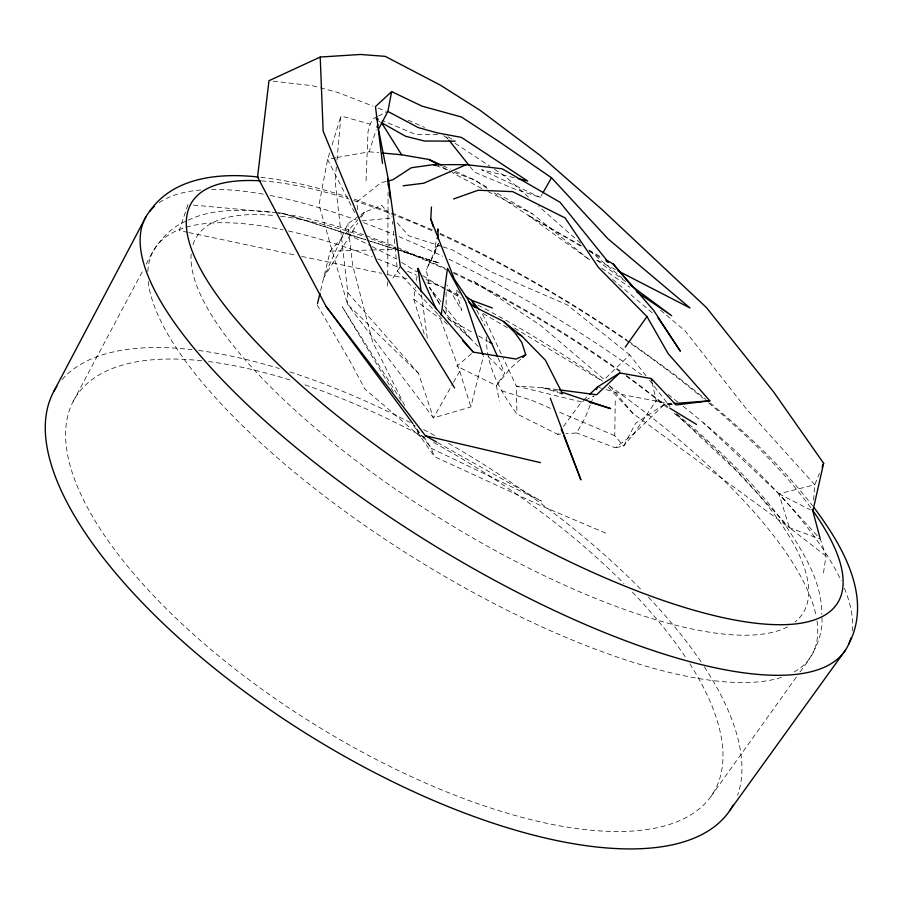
<?xml version="1.0" encoding="UTF-8"?>
<svg xmlns="http://www.w3.org/2000/svg" width="903" height="903" viewBox="0 0 903 903"><rect width="100%" height="100%" fill="white"/><g stroke="black" fill="none" stroke-linecap="round" stroke-linejoin="round"><path stroke-width="0.68" stroke-dasharray="4.51 3.39" d="M478.297 346.515L446.127 314.233L446.138 290.574M387.669 286.07L387.68 281.883M387.714 274.896L388.076 192.508M652.158 382.477L656.176 400.672L633.669 433.982L623.634 446.082L614.774 435.675L615.248 400.243M336.345 167.134L335.103 180.972L347.779 292.64L347.508 304.255L433.429 417.92L470.858 406.937L483.444 356.154M366.054 180.713L368.018 131.714L370.14 124.151L373.797 118.304L377.307 116.589M439.863 304.492L429.76 287.752L426.272 269.715L434.535 253.698L436.42 238.144M813.637 500.002L814.732 484.753L819.45 473.386M336.966 160.215L340.939 115.945L370.14 124.151M424.207 333.817L413.811 299.254L415.482 287.188M416.418 280.483L417.163 275.122M823.48 572.931L826.008 556.079L820.353 539.136L778.917 493.817L703.471 422.897M320.644 290.563L330.193 251.147L357.938 219.632M329.618 152.9L327.597 159.492L319.019 204.857L347.508 304.255L418.495 373.334L433.429 417.92L452.821 383.549M332.044 144.977L340.939 115.945M337.033 157.494L369.135 151.783L376.167 129.784M187.914 204.586L179.268 230.558L187.531 232.308M434.535 253.698L438.418 243.336L426.272 269.715M590.212 405.097L585.042 417.999L576.69 432.955L565.944 433.7M590.731 403.81L593.835 396.067M358.875 216.099L347.802 223.73L323.816 277.492L357.769 222.951M73.222 401.372L143.645 269.105M146.275 264.161C154.785 245.876 167.721 228.278 187.09 220.716M453.509 382.319L459.74 371.268L439.558 316.592M399.623 267.581L391.462 280.37M470.045 166.637L474.436 172.134L513.92 188.75L540.344 197.43L542.308 193.953M361.46 217.013L364.406 212.273L381.664 205.297L391.97 216.889M497.971 357.69L504.721 373.153L496.368 385.637L499.348 401.135M711.022 796.367L796.706 676.55M799.968 671.979C812.508 656.041 823.829 636.671 821.809 615.654M486.322 336.842C486.04 365.546 500.16 391.62 516.934 413.98L557.704 434.332L560.165 430.979M563.449 426.509L581.498 401.937L584.015 400.74M358.863 218.582L364.406 212.273L359.981 215.332M646.006 375.783L629.696 354.834L604.321 379.576L540.795 325.565L472.224 280.111M671.448 403.731L664.597 404.251L633.669 433.982L615.214 447.764L576.69 432.955M583.485 400.074L588.474 395.412M520.647 359.304L510.455 368.334L496.368 385.637L456.85 366.2L472.28 353.017M672.227 404.725L664.597 404.251L635.61 423.259L623.634 446.082L615.214 447.764M378.481 116.013L386.687 112.006M188.219 220.163C214.496 207.622 244.837 209.778 273.067 212.273M585.268 400.142L594.084 395.954M434.964 247.366L440.224 245.334M826.008 556.079L789.459 527.724L778.917 493.817L814.732 484.753L746.239 408.754L685.095 330.825L660.33 310.068M386.157 181.435L380.795 182.745L356.73 202.08L357.904 211.641M335.69 157.788L327.597 159.492L354.676 212.555M361.855 220.919L392.342 217.916M557.704 434.332L560.56 434.061M330.193 251.147L370.557 250.018M371.946 249.973L395.525 249.318L438.993 262.976L397.501 249.804M437.707 134.637L415.707 134.423L382.071 120.505M193.468 205.094L276.803 212.736M278.203 212.86L282.368 213.243L365.365 239.6M369.135 151.783L378.628 152.663M273.169 81.202L312.291 85.695L318.985 87.467M260.832 177.349C290.439 180.487 319.425 187.914 347.711 197.046M557.659 389.656L542.364 387.647L516.369 386.112L503.31 358.322M275.641 212.656C305.654 216.72 334.934 224.96 363.537 234.769M672.069 404.104L623.352 394.814L602.628 388.595M188.908 232.59L296.252 255.267M301.76 256.429L381.585 273.282M387.094 274.444L409.115 279.106M427.006 282.876L438.023 285.201L445.314 289.242M557.828 391.225L542.364 387.647L558.426 392.579M581.498 401.937L516.369 386.112L516.934 413.98M514.134 177.699L481.615 169.719L540.344 197.43M320.328 87.817L337.733 92.422L373.018 106.148M598.745 387.421L601.33 388.2M282.368 213.243L365.873 239.837M367.205 240.254L438.993 262.976M370.715 241.304L396.157 249.375M441.736 246.451L408.833 235.841L396.654 222.149M443.046 246.88L452.256 249.849L490.634 271.634L567.219 304.864L629.696 354.834M501.662 390.785L531.957 400.39L551.891 408.969M354.315 199.145L390.638 212.374M608.182 387.24L633.274 413.709L789.459 527.724L820.353 539.136M435.901 165.599L448.746 170.374M453.893 172.281L474.447 179.911L488.862 188.332M614.774 435.675L558.122 411.644M366.099 235.627L394.746 246.327M378.244 108.179L386.089 111.227M391.902 212.871L432.864 230.084M397.297 247.388L446.217 268.699M656.176 400.672L664.597 404.251M605.732 533.131L539.813 505.149L434.512 456.67L420.38 436.567L413.145 424.557M408.077 120.155L424.557 127.379M442.854 165.723L450.428 169.132M455.484 171.401L474.447 179.911L487.191 188.332M440.167 233.459C505.578 263.45 568.055 299.672 627.359 340.375M453.633 272.266C512.148 300.428 568.156 333.783 620.971 371.539M481.739 188.456L452.087 172.541M488.038 191.605L532.138 213.593L590.043 260.245L527.747 215.117L494.144 192.926M347.26 233.945L370.873 245.988M372.115 246.621L395.728 258.664M778.917 493.817L810.33 509.823M615.496 269.579L595.619 259.33L625.813 281.713M446.534 289.919L461.128 298.001M437.662 442.662L541.428 501.109L431.137 448.249L413.63 424.613M376.246 119.693L379.915 121.77M442.346 167.044L450.868 171.863M443.475 310.474L448.52 318.849L473.77 333.23M478.579 335.972L488.184 341.458M581.476 245.842L527.747 215.117L580.764 246.158M588.801 250.029L602.233 257.705M497.282 193.242L532.138 213.593M483.15 313.555L507.373 327.687M589.196 251.09L602.448 258.845M514.529 328.06L602.391 381.134M448.091 136.85L452.787 139.728M401.598 262.344L416.87 271.938M422.739 275.618L438.023 285.201M443.587 135.71L448.215 138.769M455.168 143.34L489.923 166.242M494.551 169.29L504.98 176.164L529.079 197.678M601.703 268.168L629.696 287.177M628.511 341.153L674.564 374.576L705.92 399.431M626.479 375.501L667.983 406.914M413.811 299.254L440.687 319.12M676.539 413.901C716.068 446.375 753.52 481.92 784.064 523.119C802.078 550.424 822.023 580.426 821.798 614.379M580.663 243.257L538.515 206.098M589.275 250.481L622.652 278.463M710.074 402.885C747.255 434.016 782.924 467.461 812.666 505.894M612.652 279.354L653.58 313.939M448.52 318.849L471.445 339.607L444.524 306.117M676.2 414.217L736.284 470.824L789.459 527.724M459.751 293.238L455.801 289.491L461.625 310.339L446.838 284.829M488.083 356.38L504.721 373.153M437.82 314.255L397.534 271.272L393.324 229.746M438.779 315.282L447.414 324.493M347.779 292.64L418.495 373.334M609.751 385.976L633.274 413.709M441.048 301.794L429.76 287.752L440.438 305.022M446.33 136.906L448.091 139.107M649.438 380.186L670.037 406.643M401.259 400.718L342.248 306.862L394.34 393.324M423.665 436.363L431.137 448.249L434.512 456.67M443.283 309.627L446.127 314.233M317.167 304.943L350.499 362.069L364.925 389.091L420.38 436.567L414.737 425.358M476.682 310.011L485.069 325.859M404.691 405.458L372.668 341.989L352.644 265.2L347.802 223.73M482.541 314.109L502.723 357.057M459.74 371.268L470.858 406.937M421.532 294.638L427.333 338.783M392.489 221.438L392.76 224.215M62.07 379.565A397.771 161.118 31.9 0 1 191.967 349.642M198.728 350.477A397.771 161.118 31.9 0 1 279.275 368.548M289.897 371.889A397.771 161.118 31.9 0 1 410.165 422.514M423.654 429.58A397.771 161.118 31.9 0 1 436.747 436.713M448.588 443.384A397.771 161.118 31.9 0 1 641.773 590.314M648.41 597.199A397.771 161.118 31.9 0 1 701.315 662.249M704.34 666.809A397.771 161.118 31.9 0 1 737.57 795.227M159.255 202.611A411.452 128.903 31.8 0 1 200.737 190.002M211.584 189.472A411.452 128.903 31.8 0 1 264.771 194.45M270.257 195.488A411.452 128.903 31.8 0 1 356.019 219.903M363.548 222.657A411.452 128.903 31.8 0 1 393.877 234.554M398.912 236.654A411.452 128.903 31.8 0 1 442.583 256.215M448.881 259.229A411.452 128.903 31.8 0 1 641.728 374.79M668.085 394.476A411.452 128.903 31.8 0 1 677.826 402.049M683.221 406.316A411.452 128.903 31.8 0 1 841.156 580.81M844.384 588.169A411.452 128.903 31.8 0 1 851.913 633.071M261.486 180.893A380.005 113.146 31.8 0 1 349.077 199.078M353.841 200.59A380.005 113.146 31.8 0 1 434.953 232.037M439.975 234.295A380.005 113.146 31.8 0 1 703.177 398.37M708.595 402.873A380.005 113.146 31.8 0 1 811.323 508.445M817.012 621.083A386.349 125.72 31.8 0 1 792.563 672.814M781.434 677.397A386.349 125.72 31.8 0 1 412.795 557.162A386.349 125.72 31.8 0 1 148.216 281.51M147.866 271.543A386.349 125.72 31.8 0 1 283.091 229.836M288.52 231.01A386.349 125.72 31.8 0 1 372.262 256.87M377.589 258.924A386.349 125.72 31.8 0 1 400.085 268.056M407.569 271.261A386.349 125.72 31.8 0 1 416.159 275.031M426.035 279.49A386.349 125.72 31.8 0 1 461.004 296.331M477.958 305.067A386.349 125.72 31.8 0 1 602.549 381.021M609.22 385.705A386.349 125.72 31.8 0 1 816.075 615.756M674.135 413.179A356.82 110.934 31.8 0 1 795.012 622.009M787.551 626.851A356.82 110.934 31.8 0 1 437.041 516.448A356.82 110.934 31.8 0 1 191.222 253.483M192.994 244.69A356.82 110.934 31.8 0 1 274.083 215.535M280.652 216.257A356.82 110.934 31.8 0 1 365.015 236.789M370.84 238.787A356.82 110.934 31.8 0 1 446.342 269.771M453.554 273.18A356.82 110.934 31.8 0 1 619.514 371.347M626.219 376.179A356.82 110.934 31.8 0 1 667.836 408.032M689.813 663.795A375.253 151.794 31.8 0 1 554.995 824.97A375.253 151.794 31.8 0 1 117.311 553.234A375.253 151.794 31.8 0 1 201.708 360.76M208.491 361.55A375.253 151.794 31.8 0 1 293.001 380.931M304.977 384.87A375.253 151.794 31.8 0 1 426.306 438.452M433.711 442.493A375.253 151.794 31.8 0 1 623.95 583.496M632.45 592.187A375.253 151.794 31.8 0 1 686.867 659.246"/><path stroke-width="1.35" d="M388.098 185.521L388.132 178.534L378.481 129.264L387.861 111.43L391.665 91.632L422.051 106.148L461.433 117.006L498.806 141.466L551.496 177.756L607.866 238.708L690.039 307.979L617.979 270.855M433.192 226.721L430.776 219.045L431.453 207.024M441.24 315L447.493 268.293L465.621 301.749L483.003 354.834M417.717 271.103L418.089 268.428L436.172 308.984M437.458 231.54L437.876 228.91L438.271 239.397M412.795 423.484L326.096 306.422L257.547 177.067L268.97 80.717L320.215 57.058L360.353 54.462L385.197 56.358L440.472 85.209L480.125 110.335L540.389 155.598L601.737 209.327L706.462 307.607L773.555 391.868L823.638 463.284L812.847 511.098L819.992 537.804M317.484 303.634L320.012 293.182M377.002 127.199L377.826 124.614M596.42 389.611L597.447 387.037L619.774 372.928L651.3 378.571L676.042 404.962L709.826 400.819L668.22 353.75L646.977 316.581L598.396 267.378L565.075 217.916L512.656 191.628L478.161 190.228L453.645 198.965M822.069 467.065L823.638 463.284M848.651 644.29C873.122 597.504 842.341 545.514 814.303 507.983M53.977 391.089L145.778 217.092M542.963 192.802L551.496 177.756M625.248 347.113L646.977 316.581M730.222 809.889L845.524 650.047M149.571 211.483C173.297 176.864 220.061 172.676 258.303 177.044M619.774 372.928L596.601 394.758L559.047 389.836M589.467 394.487L597.447 387.037M391.665 91.632L375.467 106.577L382.488 163.341M522.69 357.486L525.749 354.777L521.799 342.429L514.631 332.417L503.547 321.457L473.578 306.354L468.646 301.67M525.749 354.777L516.053 359.044L473.319 352.136L462.765 340.871M606.06 260.967L608.475 262.378L560.052 202.283L502.091 168.771L466.287 164.662L423.688 183.23L403.122 185.792M387.489 181.097L392.85 179.787L411.283 167.755L433.338 164.651L466.287 164.662M674.191 403.517L709.826 400.819M455.135 141.161L424.444 141.015L405.639 136.297L381.145 122.458M382.691 153.036L401.654 154.797L428.948 159.481L441.59 165.159M376.066 118.756L378.346 119.207M326.096 306.422L425.448 435.788L540.423 462.629M518.198 178.692L527.691 181.029L461.444 137.403L437.503 132.922L418.258 127.594L387.861 111.43M559.758 392.986L562.445 393.81M589.207 402.027L610.62 408.596L561.7 392.116L545.401 360.184L521.9 336.176L503.547 321.457M492.406 308.013L471.524 300.259L465.914 296.41M433.338 164.651L435.901 165.599M425.448 435.788L436.442 441.973M428.948 159.481L438.689 164.978M489.392 342.147L491.796 343.512L497.418 356.403M605.89 259.804L613.216 263.992L653.874 310.666L680.354 351.211L657.892 317.574M517.058 333.342L521.9 336.176M669.766 408.133L696.495 424.41M636.694 291.929L671.674 315.689L630.294 285.021M473.319 352.136L400.311 266.362L388.132 178.534L390.096 197.915M613.216 263.992L631.987 286.499M479.335 309.706L471.524 300.259L475.396 307.573M448.972 140.202L469.176 165.531M381.698 122.977L401.654 154.797M454.604 387.94L376.686 261.215L323.15 131.206L320.215 57.058M491.796 343.512L467.178 298.216L454.277 279.027L430.776 219.045M561.214 429.151L562.738 433.056M563.743 435.664L580.9 479.888L550.299 398.189M651.3 378.571L651.876 381.168M418.089 268.428L421.17 291.872M733.078 805.205A397.771 161.118 31.9 0 1 309.537 735.629A397.771 161.118 31.9 0 1 56.923 386.258M850.874 637.992A411.452 128.903 31.8 0 1 429.015 542.308A411.452 128.903 31.8 0 1 154.266 206.527M812.102 509.54A380.005 113.146 31.8 0 1 696.8 611.038A380.005 113.146 31.8 0 1 271.532 357.735A380.005 113.146 31.8 0 1 260.199 180.814"/></g></svg>
